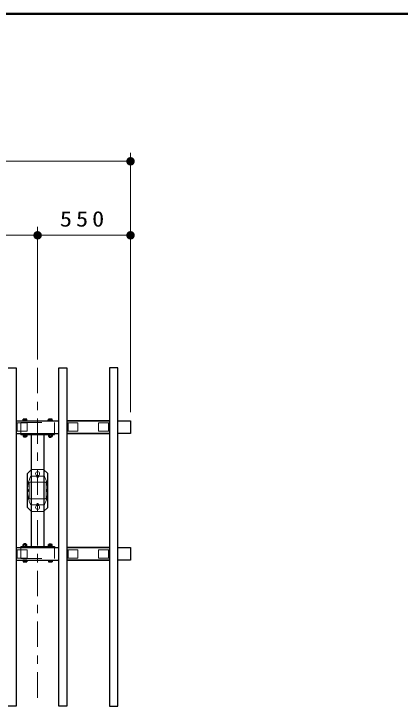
# Model space of a CAD drawing. Units: millimetres on the paper, with parts at other scales. Extents: x -385 to 0, y 0 to 267.
# Drawn here: x -247 to -201.3, y 185.1 to 267 of the extents above; entities that cross this region are included whole.
import ezdxf

# ---------------------------------------------------------------- set-up
doc = ezdxf.new("R2010")
doc.units = ezdxf.units.MM
doc.linetypes.add('USER1', pattern=[4.5, 2.5, -2])
doc.linetypes.add('USER2', pattern=[6, 3, -1, 1, -1])
doc.layers.add('LY_1', color=7, linetype='Continuous', lineweight=25)
doc.layers.add('LY_2', color=7, linetype='Continuous', lineweight=13)
doc.styles.add('ＭＳ ゴシック', font='')
doc.styles.get('ＭＳ ゴシック').set_extended_font_data('MS Gothic')

# ---------------------------------------------------------------- blocks, each defined once
blk = doc.blocks.new('filled_dot')
at = {"color": 0, "linetype": 'Continuous', "lineweight": -2, "const_width": 1.25}
blk.add_lwpolyline([(-0.625, 0, 1), (0.625, 0, 1)], format="xyb", close=True, dxfattribs=at)

msp = doc.modelspace()

# ---------------------------------------------------------------- linework, layer by layer
at = {"layer": 'LY_1', "lineweight": 13}
for p, q in [((-233.179, 219.89), (-233.179, 250.563)), ((-309.179, 249.563), (-233.179, 249.563)), ((-244.179, 226.14), (-244.179, 241.813)), ((-298.179, 240.813), (-244.179, 240.813)), ((-244.179, 240.813), (-233.179, 240.813)), ((-246.699, 218.64), (-245.399, 218.64)), ((-246.579, 218.64), (-246.579, 217.64)), ((-245.399, 218.64), (-245.399, 217.64)), ((-240.699, 218.64), (-239.399, 218.64)), ((-240.579, 218.64), (-240.579, 217.64)), ((-239.399, 218.64), (-239.399, 217.64)), ((-235.659, 218.64), (-236.959, 218.64)), ((-236.959, 218.64), (-236.959, 217.64)), ((-235.779, 218.64), (-235.779, 217.64)), ((-246.699, 217.64), (-245.399, 217.64)), ((-240.699, 217.64), (-239.399, 217.64)), ((-235.659, 217.64), (-236.959, 217.64)), ((-246.699, 203.64), (-245.399, 203.64)), ((-246.579, 203.64), (-246.579, 202.64)), ((-245.399, 203.64), (-245.399, 202.64)), ((-240.699, 203.64), (-239.399, 203.64)), ((-240.579, 203.64), (-240.579, 202.64)), ((-239.399, 203.64), (-239.399, 202.64)), ((-236.959, 203.64), (-236.959, 202.64)), ((-235.659, 203.64), (-236.959, 203.64)), ((-235.779, 203.64), (-235.779, 202.64)), ((-246.699, 202.64), (-245.399, 202.64)), ((-240.699, 202.64), (-239.399, 202.64)), ((-235.659, 202.64), (-236.959, 202.64))]:
    msp.add_line(p, q, dxfattribs=at)
at = {"layer": 'LY_1'}
for p, q in [((-247.659, 225.14), (-246.699, 225.14)), ((-246.699, 225.14), (-246.699, 185.14)), ((-241.659, 225.14), (-240.699, 225.14)), ((-241.659, 185.14), (-241.659, 225.14)), ((-240.699, 225.14), (-240.699, 185.14)), ((-234.699, 225.14), (-235.659, 225.14)), ((-235.659, 225.14), (-235.659, 185.14)), ((-234.699, 185.14), (-234.699, 225.14)), ((-246.699, 218.89), (-241.659, 218.89)), ((-245.919, 218.94), (-245.919, 218.89)), ((-245.439, 218.94), (-245.919, 218.94)), ((-245.439, 218.89), (-245.919, 218.89)), ((-245.898, 219.067), (-245.859, 219.09)), ((-245.898, 218.94), (-245.898, 219.067)), ((-245.859, 219.09), (-245.499, 219.09)), ((-245.788, 218.94), (-245.788, 219.067)), ((-245.569, 218.94), (-245.569, 219.067)), ((-245.459, 219.067), (-245.499, 219.09)), ((-245.459, 218.94), (-245.459, 219.067)), ((-245.439, 218.89), (-245.439, 218.94)), ((-242.919, 218.89), (-242.919, 218.94)), ((-242.919, 218.94), (-242.439, 218.94)), ((-242.919, 218.89), (-242.439, 218.89)), ((-242.898, 219.067), (-242.859, 219.09)), ((-242.898, 218.94), (-242.898, 219.067)), ((-242.499, 219.09), (-242.859, 219.09)), ((-242.788, 218.94), (-242.788, 219.067)), ((-242.569, 218.94), (-242.569, 219.067)), ((-242.459, 219.067), (-242.499, 219.09)), ((-242.459, 218.94), (-242.459, 219.067)), ((-242.439, 218.94), (-242.439, 218.89)), ((-235.659, 218.89), (-240.699, 218.89)), ((-240.699, 218.89), (-235.659, 218.89)), ((-234.699, 218.89), (-233.179, 218.89)), ((-233.179, 218.89), (-233.179, 217.39)), ((-246.699, 217.39), (-241.659, 217.39)), ((-246.179, 217.27), (-246.179, 217.39)), ((-246.179, 217.27), (-242.179, 217.27)), ((-245.919, 217.27), (-245.919, 217.22)), ((-245.919, 217.27), (-245.439, 217.27)), ((-245.919, 217.22), (-245.439, 217.22)), ((-245.898, 217.22), (-245.898, 217.043)), ((-245.898, 217.22), (-245.459, 217.22)), ((-245.898, 217.043), (-245.859, 217.02)), ((-245.499, 217.02), (-245.859, 217.02)), ((-245.799, 217.02), (-245.799, 216.94)), ((-245.559, 216.94), (-245.799, 216.94)), ((-245.788, 217.22), (-245.788, 217.043)), ((-245.569, 217.22), (-245.569, 217.043)), ((-245.559, 217.02), (-245.559, 216.94)), ((-245.459, 217.043), (-245.499, 217.02)), ((-245.459, 217.22), (-245.459, 217.043)), ((-245.439, 217.22), (-245.439, 217.27)), ((-244.929, 217.27), (-244.929, 204.01)), ((-243.429, 217.27), (-243.429, 204.01)), ((-242.919, 217.22), (-242.919, 217.27)), ((-242.439, 217.27), (-242.919, 217.27)), ((-242.439, 217.22), (-242.919, 217.22)), ((-242.898, 217.22), (-242.898, 217.043)), ((-242.459, 217.22), (-242.898, 217.22)), ((-242.898, 217.043), (-242.859, 217.02)), ((-242.859, 217.02), (-242.499, 217.02)), ((-242.799, 217.02), (-242.799, 216.94)), ((-242.799, 216.94), (-242.559, 216.94)), ((-242.788, 217.22), (-242.788, 217.043)), ((-242.569, 217.22), (-242.569, 217.043)), ((-242.559, 217.02), (-242.559, 216.94)), ((-242.459, 217.043), (-242.499, 217.02)), ((-242.459, 217.22), (-242.459, 217.043)), ((-242.439, 217.27), (-242.439, 217.22)), ((-242.179, 217.27), (-242.179, 217.39)), ((-235.659, 217.39), (-240.699, 217.39)), ((-240.699, 217.39), (-235.659, 217.39)), ((-233.179, 217.39), (-234.699, 217.39)), ((-244.879, 213.14), (-245.379, 212.64)), ((-242.979, 212.64), (-243.479, 213.14)), ((-245.379, 208.64), (-245.379, 212.64)), ((-242.979, 208.64), (-242.979, 212.64)), ((-244.879, 208.14), (-245.379, 208.64)), ((-242.979, 208.64), (-243.479, 208.14)), ((-246.699, 203.89), (-241.659, 203.89)), ((-246.179, 204.01), (-246.179, 203.89)), ((-246.179, 204.01), (-242.179, 204.01)), ((-245.919, 204.01), (-245.919, 204.06)), ((-245.919, 204.06), (-245.439, 204.06)), ((-245.919, 204.01), (-245.439, 204.01)), ((-245.898, 204.237), (-245.859, 204.26)), ((-245.898, 204.06), (-245.898, 204.237)), ((-245.898, 204.06), (-245.459, 204.06)), ((-245.499, 204.26), (-245.859, 204.26)), ((-245.799, 204.26), (-245.799, 204.34)), ((-245.559, 204.34), (-245.799, 204.34)), ((-245.788, 204.06), (-245.788, 204.237)), ((-245.569, 204.06), (-245.569, 204.237)), ((-245.559, 204.26), (-245.559, 204.34)), ((-245.459, 204.237), (-245.499, 204.26)), ((-245.459, 204.06), (-245.459, 204.237)), ((-245.439, 204.06), (-245.439, 204.01)), ((-242.919, 204.06), (-242.919, 204.01)), ((-242.439, 204.06), (-242.919, 204.06)), ((-242.439, 204.01), (-242.919, 204.01)), ((-242.898, 204.237), (-242.859, 204.26)), ((-242.898, 204.06), (-242.898, 204.237)), ((-242.459, 204.06), (-242.898, 204.06)), ((-242.859, 204.26), (-242.499, 204.26)), ((-242.799, 204.26), (-242.799, 204.34)), ((-242.799, 204.34), (-242.559, 204.34)), ((-242.788, 204.06), (-242.788, 204.237)), ((-242.569, 204.06), (-242.569, 204.237)), ((-242.559, 204.26), (-242.559, 204.34)), ((-242.459, 204.237), (-242.499, 204.26)), ((-242.459, 204.06), (-242.459, 204.237)), ((-242.439, 204.01), (-242.439, 204.06)), ((-242.179, 204.01), (-242.179, 203.89)), ((-235.659, 203.89), (-240.699, 203.89)), ((-240.699, 203.89), (-235.659, 203.89)), ((-234.699, 203.89), (-233.179, 203.89)), ((-233.179, 203.89), (-233.179, 202.39)), ((-246.699, 202.39), (-241.659, 202.39)), ((-245.919, 202.34), (-245.919, 202.39)), ((-245.439, 202.39), (-245.919, 202.39)), ((-245.439, 202.34), (-245.919, 202.34)), ((-245.898, 202.34), (-245.898, 202.213)), ((-245.898, 202.213), (-245.859, 202.19)), ((-245.788, 202.34), (-245.788, 202.213)), ((-245.569, 202.34), (-245.569, 202.213)), ((-245.459, 202.213), (-245.499, 202.19)), ((-245.459, 202.34), (-245.459, 202.213)), ((-245.439, 202.39), (-245.439, 202.34)), ((-242.919, 202.39), (-242.919, 202.34)), ((-242.919, 202.39), (-242.439, 202.39)), ((-242.919, 202.34), (-242.439, 202.34)), ((-242.898, 202.34), (-242.898, 202.213)), ((-242.898, 202.213), (-242.859, 202.19)), ((-242.788, 202.34), (-242.788, 202.213)), ((-242.569, 202.34), (-242.569, 202.213)), ((-242.459, 202.213), (-242.499, 202.19)), ((-242.459, 202.34), (-242.459, 202.213)), ((-242.439, 202.34), (-242.439, 202.39)), ((-235.659, 202.39), (-240.699, 202.39)), ((-240.699, 202.39), (-235.659, 202.39)), ((-233.179, 202.39), (-234.699, 202.39)), ((-245.859, 202.19), (-245.499, 202.19)), ((-242.499, 202.19), (-242.859, 202.19)), ((-246.699, 185.14), (-247.659, 185.14)), ((-240.699, 185.14), (-241.659, 185.14)), ((-235.659, 185.14), (-234.699, 185.14))]:
    msp.add_line(p, q, dxfattribs=at)
at = {"layer": 'LY_1', "linetype": 'USER2', "lineweight": 13}
msp.add_line((-244.179, 225.14), (-244.179, 185.14), dxfattribs=at)
at = {"layer": 'LY_1', "linetype": 'USER1', "lineweight": 13}
for p, q in [((-246.179, 218.69), (-242.179, 218.69)), ((-246.179, 217.39), (-246.179, 218.69)), ((-242.179, 217.39), (-242.179, 218.69)), ((-244.879, 213.14), (-243.479, 213.14)), ((-244.916, 212.34), (-244.753, 212.34)), ((-244.733, 212.32), (-244.319, 212.32)), ((-244.279, 212.28), (-244.279, 212.22)), ((-244.079, 212.22), (-244.279, 212.22)), ((-244.079, 212.28), (-244.079, 212.22)), ((-243.625, 212.32), (-244.039, 212.32)), ((-243.441, 212.34), (-243.605, 212.34)), ((-245.179, 209.76), (-245.179, 211.52)), ((-245.059, 211.64), (-244.929, 211.64)), ((-244.929, 211.64), (-243.429, 211.64)), ((-243.429, 211.64), (-243.299, 211.64)), ((-243.179, 209.76), (-243.179, 211.52)), ((-245.336, 210.54), (-245.279, 210.54)), ((-245.309, 210.76), (-245.335, 210.76)), ((-245.279, 210.766), (-245.309, 210.766)), ((-245.309, 210.766), (-245.309, 210.76)), ((-245.279, 210.766), (-245.279, 210.54)), ((-243.079, 210.514), (-243.079, 210.74)), ((-243.021, 210.74), (-243.079, 210.74)), ((-243.079, 210.514), (-243.049, 210.514)), ((-243.049, 210.514), (-243.049, 210.52)), ((-243.049, 210.52), (-243.022, 210.52)), ((-245.059, 209.64), (-244.929, 209.64)), ((-244.929, 209.64), (-243.429, 209.64)), ((-243.429, 209.64), (-243.299, 209.64)), ((-244.916, 208.94), (-244.753, 208.94)), ((-244.733, 208.96), (-244.319, 208.96)), ((-244.279, 209.06), (-244.079, 209.06)), ((-244.279, 209), (-244.279, 209.06)), ((-244.079, 209), (-244.079, 209.06)), ((-243.625, 208.96), (-244.039, 208.96)), ((-243.441, 208.94), (-243.605, 208.94)), ((-244.879, 208.14), (-243.479, 208.14)), ((-246.179, 203.89), (-246.179, 202.59)), ((-242.179, 203.89), (-242.179, 202.59)), ((-246.179, 202.59), (-242.179, 202.59))]:
    msp.add_line(p, q, dxfattribs=at)
at = {"layer": 'LY_1', "lineweight": 13}
for centre in [(-244.179, 212.64), (-244.179, 208.64)]:
    msp.add_circle(centre, 0.24, dxfattribs=at)
at = {"layer": 'LY_1'}
for centre, radius, start, end in [((-245.843, 218.972), 0.11, 60.00001, 119.99999), ((-245.679, 218.814), 0.276, 66.57346, 113.42654), ((-245.514, 218.972), 0.11, 60.00001, 119.99999), ((-242.843, 218.972), 0.11, 60.00001, 119.99999), ((-242.679, 218.814), 0.276, 66.57346, 113.42654), ((-242.514, 218.972), 0.11, 60.00001, 119.99999), ((-245.843, 217.123), 0.0971, 235.61587, 304.38414), ((-245.679, 217.389), 0.363, 252.41211, 287.58789), ((-245.514, 217.123), 0.0971, 235.61587, 304.38414), ((-242.843, 217.123), 0.0971, 235.61587, 304.38414), ((-242.679, 217.389), 0.363, 252.41211, 287.58789), ((-242.514, 217.123), 0.0971, 235.61587, 304.38414), ((-245.843, 204.157), 0.0971, 55.61586, 124.38414), ((-245.679, 203.891), 0.363, 72.41211, 107.58789), ((-245.514, 204.157), 0.0971, 55.61586, 124.38414), ((-242.843, 204.157), 0.0971, 55.61586, 124.38414), ((-242.679, 203.891), 0.363, 72.41211, 107.58789), ((-242.514, 204.157), 0.0971, 55.61586, 124.38414), ((-245.843, 202.308), 0.11, 240.00001, 299.99999), ((-245.679, 202.466), 0.276, 246.57346, 293.42654), ((-245.514, 202.308), 0.11, 240.00001, 299.99999), ((-242.843, 202.308), 0.11, 240.00001, 299.99999), ((-242.679, 202.466), 0.276, 246.57346, 293.42654), ((-242.514, 202.308), 0.11, 240.00001, 299.99999)]:
    msp.add_arc(centre, radius, start, end, dxfattribs=at)
at = {"layer": 'LY_1', "linetype": 'USER1', "lineweight": 13}
for centre, radius, start, end in [((-241.566, 210.64), 3.812, 154.47045, 177.56923), ((-244.916, 212.24), 0.1, 89.99999, 154.47045), ((-244.753, 212.32), 0.02, 0, 89.99999), ((-244.319, 212.28), 0.04, 0, 90.00001), ((-244.039, 212.28), 0.04, 89.99999, 180), ((-243.605, 212.32), 0.02, 90.00001, 180), ((-243.441, 212.24), 0.1, 25.52955, 90.00001), ((-246.791, 210.64), 3.812, 2.12677, 25.52955), ((-245.059, 211.52), 0.12, 90, 180), ((-243.299, 211.52), 0.12, 360, 90), ((-245.336, 210.5), 0.04, 90, 182.12677), ((-241.566, 210.64), 3.812, 182.12677, 205.52955), ((-245.335, 210.8), 0.04, 177.56923, 270), ((-246.791, 210.64), 3.812, 334.47045, 357.56923), ((-243.022, 210.48), 0.04, 357.56923, 90), ((-243.021, 210.78), 0.04, 270, 2.12677), ((-245.059, 209.76), 0.12, 180, 270), ((-243.299, 209.76), 0.12, 269.99999, 0), ((-244.916, 209.04), 0.1, 205.52955, 270), ((-244.753, 208.96), 0.02, 270.00001, 360), ((-244.319, 209), 0.04, 269.99999, 0), ((-244.039, 209), 0.04, 180, 270), ((-243.605, 208.96), 0.02, 180, 269.99999), ((-243.441, 209.04), 0.1, 269.99999, 334.47045)]:
    msp.add_arc(centre, radius, start, end, dxfattribs=at)
at = {"layer": 'LY_2', "lineweight": 50}
msp.add_line((0, 267), (-385, 267), dxfattribs=at)

# ---------------------------------------------------------------- block references
at = {"layer": 'LY_1', "lineweight": 13, "xscale": 0.4, "yscale": 0.4, "rotation": 180}
for p in [(-233.179, 249.563), (-244.179, 240.813), (-233.179, 240.813)]:
    msp.add_blockref('filled_dot', p, dxfattribs=at)
at = {"layer": 'LY_1', "lineweight": 13, "xscale": 0.4, "yscale": 0.4}
msp.add_blockref('filled_dot', (-244.179, 240.813), dxfattribs=at)

# ---------------------------------------------------------------- texts
at = {"layer": 'LY_1', "insert": (-238.679, 241.813), "char_height": 1.833, "attachment_point": 8, "style": 'ＭＳ ゴシック'}
msp.add_mtext('\\T1.33;\\W1.15;550', dxfattribs=at)

doc.saveas('drawing.dxf')
